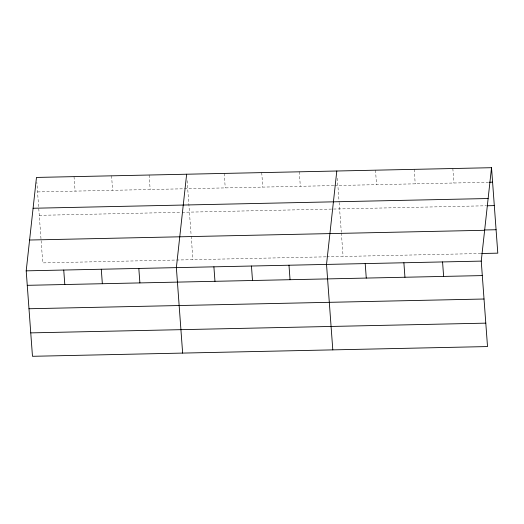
<?xml version="1.0" encoding="UTF-8"?>
<svg xmlns="http://www.w3.org/2000/svg" width="524" height="524" viewBox="0 0 524 524"><rect width="100%" height="100%" fill="white"/><g stroke="black" fill="none" stroke-linecap="round" stroke-linejoin="round"><path stroke-width="0.39" stroke-dasharray="2.62 1.97" d="M37.545 191.922L333.795 185.581M334.607 185.562L488.558 182.267M39.267 215.338L181.271 212.299M182.083 212.286L486.252 205.775M325.948 256.832L42.758 262.891L36.837 182.26M326.766 256.812L480.881 253.518M452.847 168.525L453.908 183.014M414.17 169.357L415.231 183.839M375.492 170.182L376.553 184.664M337.345 178.252L339.061 201.648M339.12 202.454L341.307 232.243M341.366 233.042L343.089 256.465M299.269 171.813L300.331 186.295M261.731 172.619L262.793 187.101M224.187 173.418L225.255 187.9M187.12 180.662L191.142 235.453M191.201 236.258L192.924 259.681M149.104 175.029L150.172 189.511M111.566 175.828L112.627 190.31M74.028 176.634L75.089 191.116"/><path stroke-width="0.79" d="M491.525 167.7L481.242 261.109L487.517 346.567L32.475 356.3L26.2 270.843L36.484 177.433L491.525 167.7L497.8 253.157L481.687 253.498M186.649 174.223L176.365 267.633L182.64 353.084M336.808 171.007L326.524 264.417L332.799 349.875M489.364 182.254L492.586 182.182M33.091 208.257L488.132 198.524M487.058 205.762L494.309 205.605M484.798 229.977L496.077 229.735M29.593 240.018L484.635 230.285M26.2 270.843L481.242 261.109M27.261 285.325L482.303 275.591M28.984 308.747L484.025 299.014M30.759 332.878L485.794 323.144M442.564 261.935L443.625 276.417M403.886 262.766L404.947 277.248M365.208 263.592L366.269 278.074M288.986 265.223L290.047 279.705M251.448 266.022L252.509 280.51M213.903 266.827L214.964 281.309M138.821 268.432L139.888 282.914M101.283 269.238L102.344 283.72M63.738 270.043L64.806 284.525"/></g></svg>
